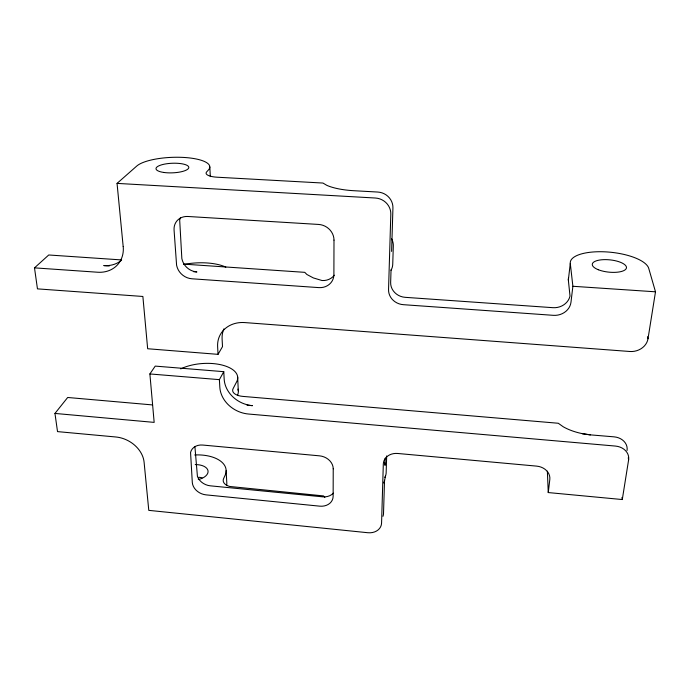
<?xml version="1.0" encoding="UTF-8"?>
<svg xmlns="http://www.w3.org/2000/svg" width="690" height="690" viewBox="0 0 690 690"><rect width="100%" height="100%" fill="white"/><g stroke="black" fill="none" stroke-linecap="round" stroke-linejoin="round"><path stroke-width="1.03" d="M385.218 458.151L385.011 465.362A13.783 11.454 14.5 0 0 384.632 462.317M391.61 251.419L392.929 207.975A15.637 14.835 21.8 0 0 377.732 192.044L353.78 190.707A40.27 12.351 0.7 0 1 326.801 185.334L322.954 183.048L217.212 177.218A15.042 4.502 -1.6 0 1 206.638 171.922L208.458 169.93A37.605 10.988 -2.3 0 0 183.428 157.424A37.605 10.988 -2.3 0 0 136.749 166.049L117.05 183.393L123.174 246.494M391.049 269.85L390.644 282.46A15.171 13.912 13.1 0 0 405.185 297.33L552.94 307.68A15.818 14.171 -6.3 0 0 569.276 298.322L570.018 296.105L568.344 280.08A39.209 14.602 6.1 0 1 568.482 278.191M568.344 280.08L570.285 263.407A39.528 14.18 5.9 0 1 606.821 251.936A39.528 14.18 5.9 0 1 648.747 268.427L655.5 291.81L647.996 338.755A16.258 13.998 -9.3 0 1 629.789 351.495M628.271 457.781L628.616 459.859L622.285 499.543L548.257 492.565L549.809 479.507A14.619 12.032 2.8 0 0 536.57 466.112L397.751 453.477A14.128 11.765 12.6 0 0 383.312 464.068L381.57 523.08A13.628 10.971 14.2 0 1 367.83 532.723L148.781 510.359L144.107 462.283A27.039 21.235 28.7 0 0 115.817 436.986L57.52 431.612L54.959 413.431L67.68 397.483L152.516 404.927M570.285 263.407L572.881 286.281L570.984 302.211A16.068 14.335 -6.2 0 1 553.389 315.33L403.331 304.678A15.413 14.076 13.3 0 1 388.548 289.602L390.816 214.167A15.896 15.016 22.1 0 0 375.351 198.021L117.05 183.393M385.606 475.643L383.994 483.198A13.671 11.273 14.4 0 0 384.537 480.3L383.511 513.541A13.438 10.876 13.8 0 1 382.967 516.327M628.616 459.859A15.18 12.446 -2.3 0 0 615.411 446.068L248.512 414.026A28.575 24.133 25.2 0 1 219.817 387.133L219.394 379.647L223.784 371.677L155.233 366.105L149.885 373.946L154.163 422.384L54.959 413.431M121.587 259.923L48.749 254.981L34.5 267.867L37.458 288.869L142.873 296.467L147.66 348.743L218.04 354.349L222.508 346.622L222.102 338.971A28.773 24.857 27.4 0 1 223.896 328.871M572.881 286.281L655.5 291.81M183.721 264.132L304.773 272.343L306.869 274.473L313.346 277.923L321.997 280.52A15.085 13.74 25.8 0 0 334.296 275.207M103.948 265.598L109.296 265.961M193.718 271.739L196.917 271.964L193.209 271.239A15.008 13.11 36.7 0 1 182.496 260.889L181.85 258.612L179.693 220.188A15.301 13.481 39.9 0 1 180.521 217.626M34.5 267.867L97.618 272.231A30.748 25.771 41.1 0 0 123.208 246.503M629.789 351.486L244.821 322.584A29.204 25.107 27.3 0 0 217.626 346.622L218.04 354.349M149.885 373.946L219.394 379.647M247.046 405.203L252.411 405.66A28.161 23.9 25.3 0 1 224.164 379.077L223.784 371.677M324.852 497.378L323.532 495.92L229.727 486.476A12.92 7.254 -3.8 0 1 223.603 478.567L225.087 475.35A32.335 17.776 -5.3 0 0 194.701 454.969M647.505 336.729L647.996 338.755M621.966 497.438L622.285 499.543M194.916 446.706L197.435 476.48A13.3 10.652 24.3 0 0 210.338 485.829L322.515 496.817A13.481 11.014 17.5 0 0 333.356 493.143M209.82 167.032L210.338 176.614M226.139 470.658L226.82 483.285A32.12 18 -5.5 0 1 226.665 485.182M237.662 376.981L238.291 390.781M547.368 471.184L548.257 492.565M183.678 264.494A35.751 13.817 -2.9 0 1 225.82 267.125M121.457 260.277A30.282 25.478 41.7 0 1 103.948 265.598M391.006 270.256A14.99 13.843 18.2 0 0 392.739 264.201L393.317 245.925A15.12 14.093 19.1 0 0 391.523 238.68M582.343 433.76A35.983 18.371 8.9 0 1 590.381 434.933M237.938 389.108A33.732 16.327 -3.9 0 1 237.593 395.068M180.746 368.9A33.974 16.043 -3.8 0 1 220.567 364.691A33.974 16.043 -3.8 0 1 236.955 381.199L233.065 388.712A13.559 6.581 -2.7 0 0 242.949 396.405L558.288 423.255L563.204 426.756A38.476 18.509 8.2 0 0 591.304 434.942L614.048 436.848A14.947 12.325 -2.9 0 1 627.055 450.484M386.469 455.969A13.619 11.376 14.4 0 1 386.616 457.979L386.15 472.762A13.515 11.195 14.3 0 1 384.744 477.411M198.78 477.264A14.042 7.866 -5.5 0 1 202.084 477.859M195.227 464.603A14.136 7.771 -5.3 0 1 207.992 470.675A14.136 7.771 -5.3 0 1 198.289 479.584M333.227 468.82L333.141 496.257A13.671 11.109 17.5 0 1 319.703 506.158L206.043 494.868A13.481 10.738 24.2 0 1 192.303 482.491L190.552 452.45A13.688 11.049 25.2 0 1 202.765 445.05L319.496 455.84A13.869 11.437 18 0 1 333.227 468.82M333.995 240.12L333.891 274.586A15.318 13.904 25.6 0 1 318.849 287.609L191.915 278.786A15.24 13.257 36.4 0 1 177.252 267.582L176.597 265.271L174.07 230.063A15.542 13.636 39.5 0 1 187.87 216.479L318.59 224.44A15.594 14.352 28.7 0 1 333.995 240.12M598.325 269.738A17.198 6.167 5.9 0 0 626.218 268.608A17.198 6.167 5.9 0 0 603.569 259.656A17.198 6.167 5.9 0 0 598.325 269.738M163.806 172.457A16.431 4.804 -2.3 0 0 188.801 167.567A16.431 4.804 -2.3 0 0 164.556 164.117A16.431 4.804 -2.3 0 0 163.806 172.457"/></g></svg>
